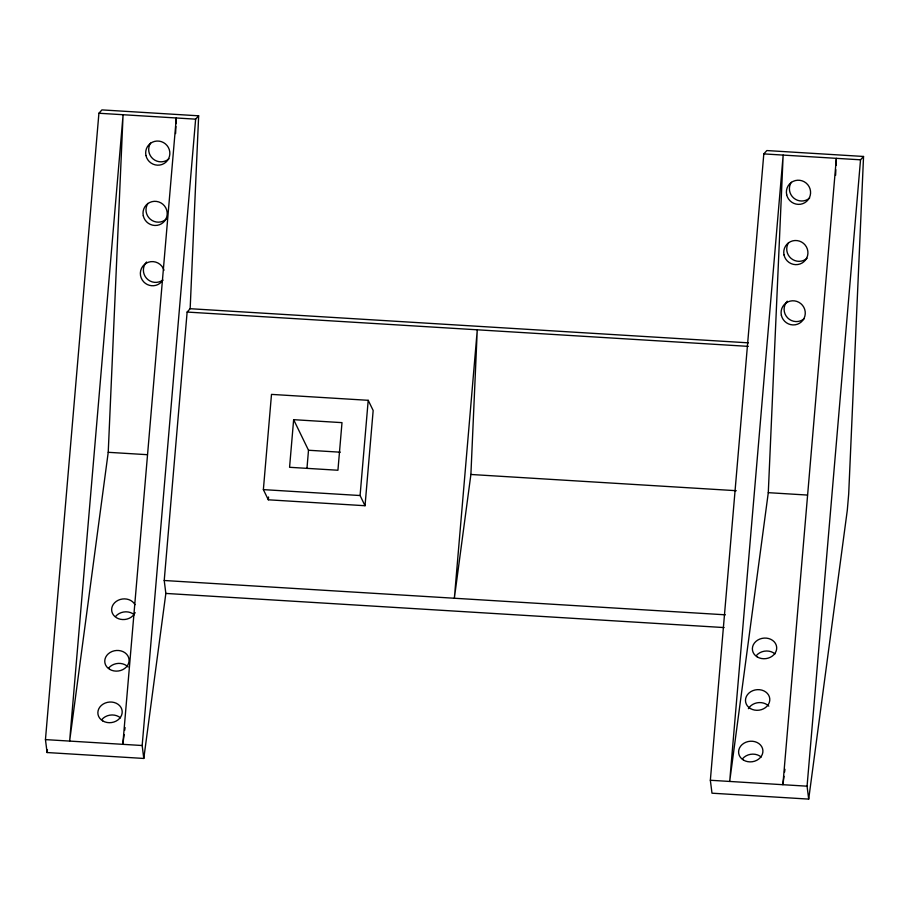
<?xml version="1.0" encoding="UTF-8"?>
<svg xmlns="http://www.w3.org/2000/svg" width="909" height="909" viewBox="0 0 909 909"><rect width="100%" height="100%" fill="white"/><g stroke="black" fill="none" stroke-linecap="round" stroke-linejoin="round"><path stroke-width="1.36" d="M108.228 452.307L123.09 114.727L69.629 741.085L108.228 452.307L147.417 454.693M175.596 133.578L175.914 126.487M176.039 123.647L176.289 117.977L122.817 744.335L124.135 734.529M190.151 308.708L198.651 115.807L101.933 109.898L98.911 113.25L45.45 739.608L47.086 752.538L143.792 758.447L165.847 593.429L164.222 580.499L187.129 312.06L190.151 308.708L748.425 342.841M470.896 474.475L477.27 329.808L454.352 598.247L470.896 474.475L736.245 490.701M768.287 492.667L783.16 155.087L729.688 781.445L768.287 492.667L807.487 495.064M835.598 175.357L835.848 169.688M836.041 165.438L836.348 158.336L782.888 784.694L784.012 776.286M863.55 156.462L848.688 494.041L847.29 510.324L808.692 799.102L711.986 793.193L710.349 780.263L763.81 153.905L766.832 150.553L863.55 156.462L860.528 159.814L807.067 786.183L808.692 799.102M143.792 758.447L142.168 745.516L195.628 119.159L198.651 115.807M263.371 489.621L271.496 394.392L368.213 400.312L373.167 410.493L365.032 505.722L268.325 499.802L263.371 489.621L360.078 495.53L365.032 505.722M268.325 499.802L268.564 497.007M293.641 419.674L289.573 467.294L337.932 470.248L342 422.64L293.641 419.674L308.503 450.25L306.958 468.453M360.078 495.53L368.213 400.312M47.086 752.538L47.461 749.732M124.692 730.313L125.067 727.518M784.569 772.082L784.944 769.275M98.911 113.25L195.628 119.159M763.81 153.905L860.528 159.814M187.129 312.06L748.266 346.374M308.503 450.25L340.284 452.193M164.222 580.499L725.348 614.814M165.847 593.429L724.121 627.574M45.45 739.608L142.168 745.516M710.349 780.263L807.067 786.183M135.134 612.609A12.192 10.306 -7.2 0 1 116.579 617.79A12.192 10.306 -7.2 0 1 116.238 601.406A12.192 10.306 -7.2 0 1 134.975 604.712M115.67 616.359A12.192 10.306 -7.2 0 1 134.282 614.734M108.773 667.922A12.192 10.306 -7.2 0 1 128.078 666.956M748.391 708.679A12.192 10.306 -7.2 0 1 768.798 706.134M162.666 280.347A12.192 11.987 42 0 1 143.77 281.938A12.192 11.987 42 0 1 146.258 263.19A12.192 11.987 42 0 1 163.995 270.246M168.96 158.802A12.192 11.987 42 0 1 150.587 143.088M162.847 280.029A12.192 11.987 42 0 1 146.554 278.324A12.192 11.987 42 0 1 146.565 262.008M166.313 219.092A12.192 11.987 42 0 1 147.928 203.366M809.68 197.98A12.192 11.987 42 0 1 791.307 182.266M807.033 258.27A12.192 11.987 42 0 1 788.648 242.555M101.888 719.496A12.192 10.306 -7.2 0 1 120.488 717.871M742.608 758.674A12.192 10.306 -7.2 0 1 761.219 757.049M756.39 655.537A12.192 10.306 -7.2 0 1 775.002 653.912M804.374 318.548A12.192 11.987 42 0 1 787.637 317.889A12.192 11.987 42 0 1 787.285 301.186M109.682 669.354A12.192 10.306 -7.2 0 0 129.01 661.536A12.192 10.306 -7.2 0 0 112.068 651.492A12.192 10.306 -7.2 0 0 109.682 669.354M757.299 656.968A12.192 10.306 -7.2 0 0 776.627 649.14A12.192 10.306 -7.2 0 0 759.685 639.107A12.192 10.306 -7.2 0 0 757.299 656.968M102.797 720.928A12.192 10.306 -7.2 0 0 122.124 713.099A12.192 10.306 -7.2 0 0 105.183 703.055A12.192 10.306 -7.2 0 0 102.797 720.928M743.517 760.106A12.192 10.306 -7.2 0 0 762.844 752.277A12.192 10.306 -7.2 0 0 745.903 742.244A12.192 10.306 -7.2 0 0 743.517 760.106M750.402 708.531A12.192 10.306 -7.2 0 0 769.73 700.714A12.192 10.306 -7.2 0 0 752.8 690.67A12.192 10.306 -7.2 0 0 750.402 708.531M143.292 215.797A12.192 11.987 42 0 0 163.279 222.444A12.192 11.987 42 0 0 158.757 201.934A12.192 11.987 42 0 0 143.292 215.797M145.951 155.519A12.192 11.987 42 0 0 165.938 162.154A12.192 11.987 42 0 0 161.404 141.656A12.192 11.987 42 0 0 145.951 155.519M784.024 254.975A12.192 11.987 42 0 0 804.01 261.622A12.192 11.987 42 0 0 799.477 241.124A12.192 11.987 42 0 0 784.024 254.975M781.365 315.264A12.192 11.987 42 0 0 801.352 321.9A12.192 11.987 42 0 0 796.818 301.402A12.192 11.987 42 0 0 781.365 315.264M786.671 194.696A12.192 11.987 42 0 0 806.658 201.343A12.192 11.987 42 0 0 802.124 180.834A12.192 11.987 42 0 0 786.671 194.696"/></g></svg>
